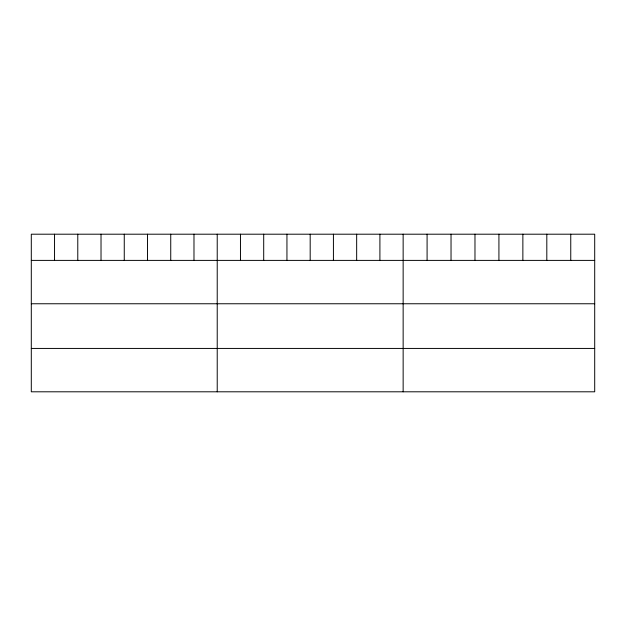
<?xml version="1.0" encoding="UTF-8"?>
<svg xmlns="http://www.w3.org/2000/svg" width="626" height="626" viewBox="0 0 626 626"><rect width="100%" height="100%" fill="white"/><g stroke="black" fill="none" stroke-linecap="round" stroke-linejoin="round"><path stroke-width="0.94" d="M594.7 260.393L594.7 391.798L31.3 391.798L31.3 234.202L594.7 234.202L594.7 260.393L31.3 260.393M31.3 303.759L594.7 303.759M31.3 348.432L594.7 348.432M570.755 234.202L570.755 260.393M546.811 234.202L546.811 260.393M522.866 234.202L522.866 260.393M498.922 234.202L498.922 260.393M474.977 234.202L474.977 260.393M451.033 234.202L451.033 260.393M427.088 234.202L427.088 260.393M403.144 234.202L403.144 391.798M379.904 234.202L379.904 260.393M356.663 234.202L356.663 260.393M333.423 234.202L333.423 260.393M310.183 234.202L310.183 260.393M286.943 234.202L286.943 260.393M263.702 234.202L263.702 260.393M240.462 234.202L240.462 260.393M217.222 234.202L217.222 391.798M193.982 234.202L193.982 260.393M170.741 234.202L170.741 260.393M147.501 234.202L147.501 260.393M124.261 234.202L124.261 260.393M101.021 234.202L101.021 260.393M77.781 234.202L77.781 260.393M54.54 234.202L54.54 260.393"/></g></svg>
